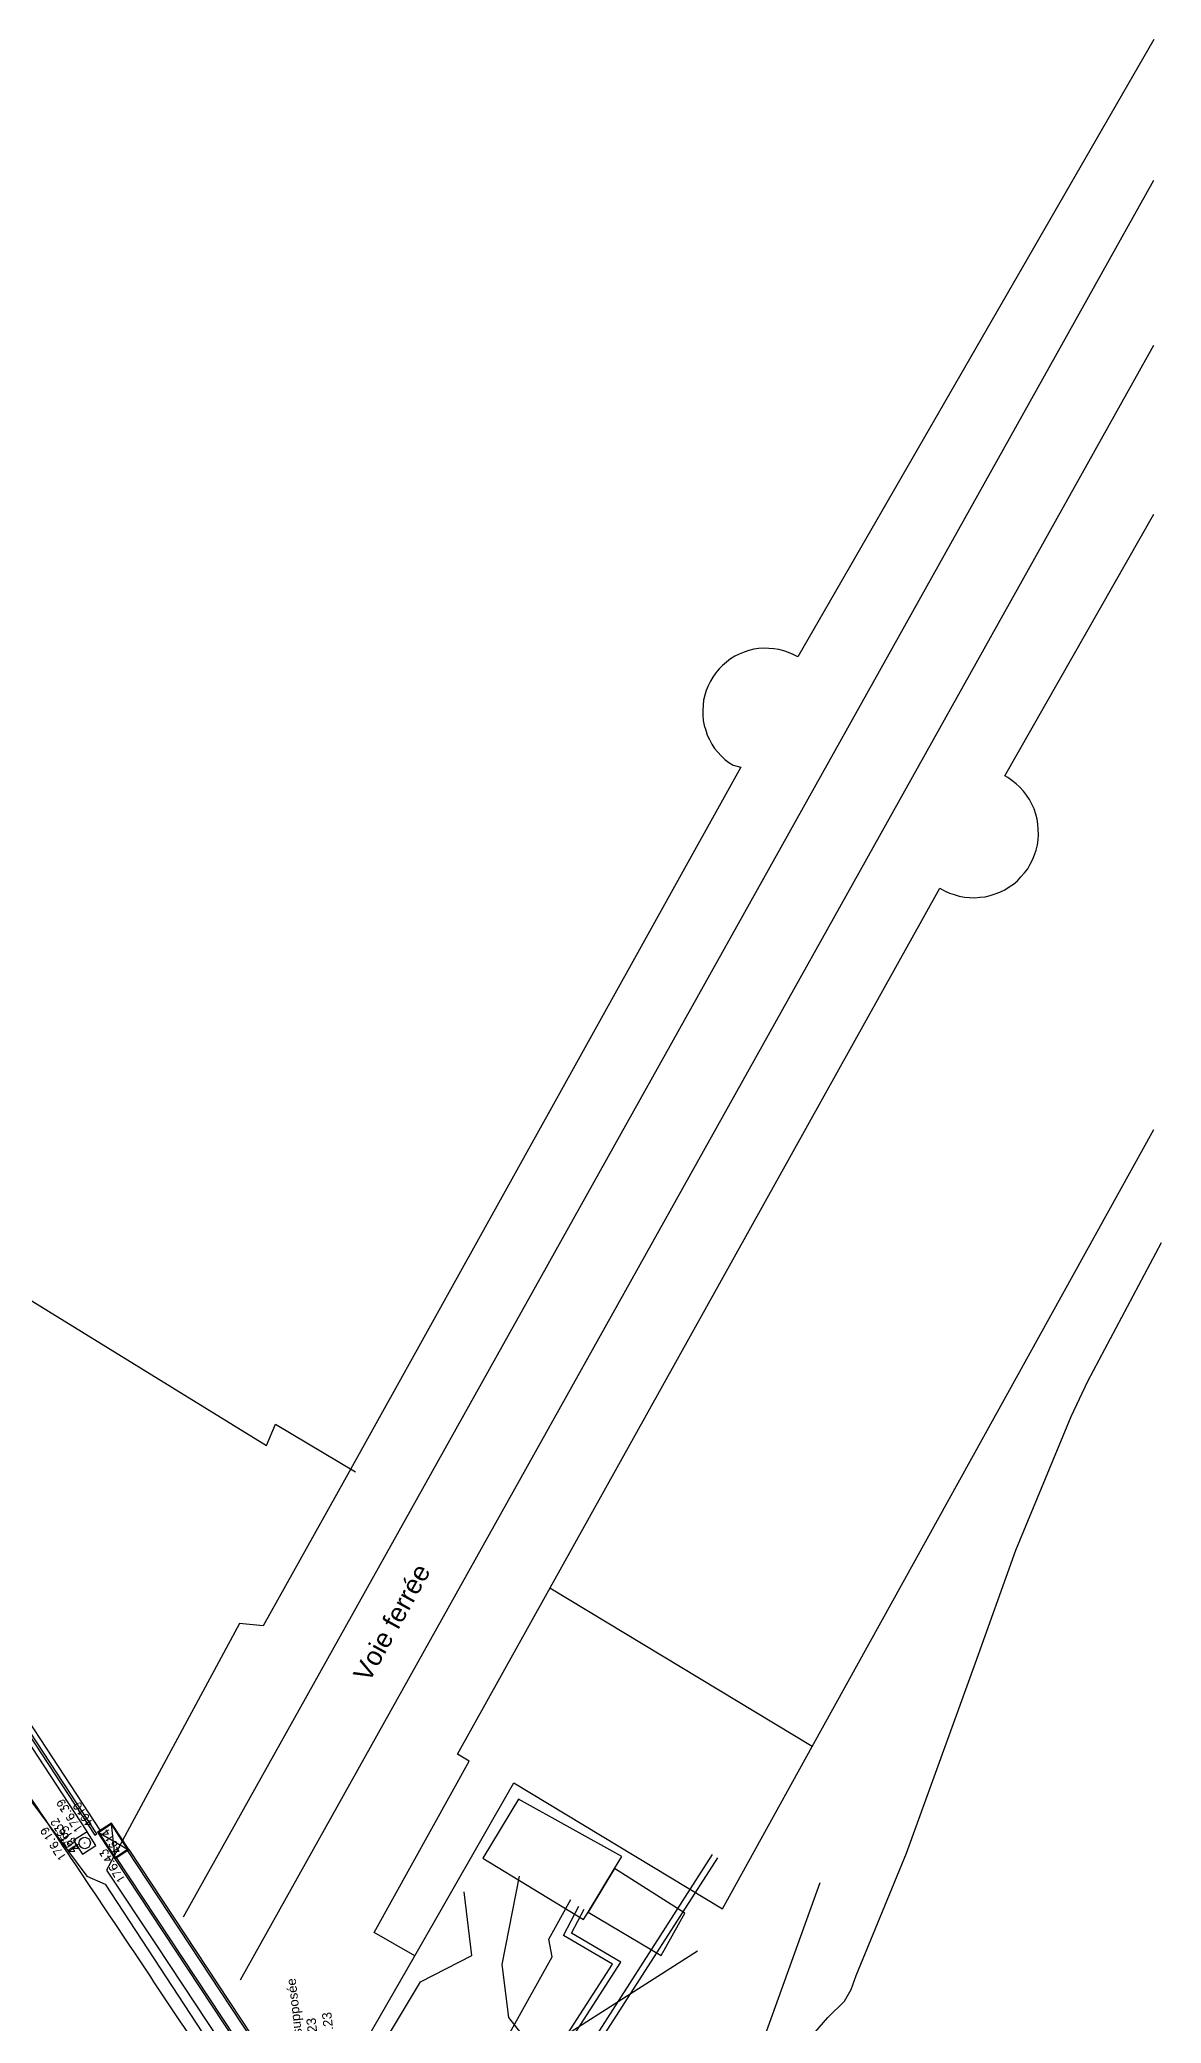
# Model space of a CAD drawing. Header units: centimetres. Extents: x 212517 to 243222, y -357108 to -330212.
# Drawn here: x 234346 to 239114, y -338639 to -330212 of the extents above; entities that cross this region are included whole.
import ezdxf
from ezdxf.enums import TextEntityAlignment as Align
from ezdxf.lldxf.tags import DXFTag

# ---------------------------------------------------------------- set-up
doc = ezdxf.new("R2010")
doc.units = ezdxf.units.CM
doc.layers.get('0').update_dxf_attribs({"color": 252})
for name, color, linetype in [('AEP_SSL', 252, 'Continuous'), ('DWG_280-140115-P - Général', 252, 'Continuous'), ('EDF_SSL', 252, 'Texte-Electricite'), ('Fond topo - AFF', 252, 'Continuous'), ('Fond topo - CLO_LEG', 252, 'Continuous'), ('Fond topo - CLO_MUR', 252, 'Continuous'), ('Fond topo - Z_500', 252, 'Continuous'), ('prlm-VRD', 2, 'Continuous'), ('SA - bât D', 252, 'Continuous'), ('TELECOM_SSL', 252, 'Texte-Telecom'), ('UNITAIRE SSL', 252, 'UNITAIRE')]:
    doc.layers.add(name, color=color, linetype=linetype)
for name, color, linetype, plot in [('Fond topo - N', 252, 'Continuous', False), ('Fond topo - NCACHE', 252, 'Continuous', False), ('Fond topo - ZCACHE', 252, 'Continuous', False)]:
    doc.layers.add(name, color=color, linetype=linetype, plot=plot)
doc.layers.add('Fond topo - P', color=252, linetype='Continuous', lineweight=50)
doc.layers.add('Fond topo - VOI', color=252, linetype='Continuous', lineweight=25)
doc.styles.add('2000_ARIAL', font='arial.ttf', dxfattribs={"height": 0.4})
doc.styles.add('Futura Std Book', font='')
doc.styles.add('Lignes', font='arial.ttf', dxfattribs={"height": 0.35})
doc.styles.add('SIMPLEX', font='simplex_.ttf', dxfattribs={"height": 1.25})
doc.styles.add('TP-C_Autocad_Standard', font='simplex_.ttf', dxfattribs={"height": 1})
doc.styles.add('Tronçons', font='arial.ttf', dxfattribs={"height": 0.25})
doc.styles.get('Futura Std Book').set_extended_font_data('Futura Std Book')
tags = doc.linetypes.add('L8', pattern=[0.225, 0.15, -0.075]).pattern_tags.tags
tags[6:7] = [DXFTag(74, 4), DXFTag(75, 0), DXFTag(340, '0'), DXFTag(46, 0.0), DXFTag(50, 0.0), DXFTag(44, 0.0), DXFTag(45, 0.0)]
tags[4:5] = [DXFTag(74, 4), DXFTag(75, 0), DXFTag(340, '0'), DXFTag(46, 0.0), DXFTag(50, 0.0), DXFTag(44, 0.0), DXFTag(45, 0.0)]
tags = doc.linetypes.add('Texte-BT', pattern='A,5,-0.25,["BT",Lignes,S=1,R=0,X=0,Y=-0.18],-1.25', length=6.5).pattern_tags.tags
tags[15:16] = [DXFTag(74, 4), DXFTag(75, 0), DXFTag(340, '0'), DXFTag(46, 0.0), DXFTag(50, 0.0), DXFTag(44, 0.0), DXFTag(45, 0.0)]
tags[4:5] = [DXFTag(74, 4), DXFTag(75, 0), DXFTag(340, '0'), DXFTag(46, 0.0), DXFTag(50, 0.0), DXFTag(44, 0.0), DXFTag(45, 0.0)]
tags = doc.linetypes.add('Texte-Electricite', pattern='A,5,-0.25,["ELEC",Lignes,S=1,R=0,X=0,Y=-0.18],-1.25', length=6.5).pattern_tags.tags
tags[15:16] = [DXFTag(74, 4), DXFTag(75, 0), DXFTag(340, '0'), DXFTag(46, 0.0), DXFTag(50, 0.0), DXFTag(44, 0.0), DXFTag(45, 0.0)]
tags[4:5] = [DXFTag(74, 4), DXFTag(75, 0), DXFTag(340, '0'), DXFTag(46, 0.0), DXFTag(50, 0.0), DXFTag(44, 0.0), DXFTag(45, 0.0)]
tags = doc.linetypes.add('Texte-HT', pattern='A,5,-0.25,["HT",Lignes,S=1,R=0,X=0,Y=-0.18],-1.25', length=6.5).pattern_tags.tags
tags[15:16] = [DXFTag(74, 4), DXFTag(75, 0), DXFTag(340, '0'), DXFTag(46, 0.0), DXFTag(50, 0.0), DXFTag(44, 0.0), DXFTag(45, 0.0)]
tags[4:5] = [DXFTag(74, 4), DXFTag(75, 0), DXFTag(340, '0'), DXFTag(46, 0.0), DXFTag(50, 0.0), DXFTag(44, 0.0), DXFTag(45, 0.0)]
tags = doc.linetypes.add('Texte-Telecom', pattern='A,5,-0.25,["TEL",Lignes,S=1,R=0,X=0,Y=-0.18],-1.25', length=6.5).pattern_tags.tags
tags[15:16] = [DXFTag(74, 4), DXFTag(75, 0), DXFTag(340, '0'), DXFTag(46, 0.0), DXFTag(50, 0.0), DXFTag(44, 0.0), DXFTag(45, 0.0)]
tags[4:5] = [DXFTag(74, 4), DXFTag(75, 0), DXFTag(340, '0'), DXFTag(46, 0.0), DXFTag(50, 0.0), DXFTag(44, 0.0), DXFTag(45, 0.0)]
tags = doc.linetypes.add('UNITAIRE', pattern='A,0.25,-0.2,0,-0.2,0.25,-0.3,["UNI",TP-C_Autocad_Standard,S=0.15,R=0,X=-0.1,Y=-0.05],-0.45', length=1.65).pattern_tags.tags
tags[23:24] = [DXFTag(74, 4), DXFTag(75, 0), DXFTag(340, '0'), DXFTag(46, 0.0), DXFTag(50, 0.0), DXFTag(44, 0.0), DXFTag(45, 0.0)]
tags[12:13] = [DXFTag(74, 4), DXFTag(75, 0), DXFTag(340, '0'), DXFTag(46, 0.0), DXFTag(50, 0.0), DXFTag(44, 0.0), DXFTag(45, 0.0)]
tags[10:11] = [DXFTag(74, 4), DXFTag(75, 0), DXFTag(340, '0'), DXFTag(46, 0.0), DXFTag(50, 0.0), DXFTag(44, 0.0), DXFTag(45, 0.0)]
tags[8:9] = [DXFTag(74, 4), DXFTag(75, 0), DXFTag(340, '0'), DXFTag(46, 0.0), DXFTag(50, 0.0), DXFTag(44, 0.0), DXFTag(45, 0.0)]
tags[6:7] = [DXFTag(74, 4), DXFTag(75, 0), DXFTag(340, '0'), DXFTag(46, 0.0), DXFTag(50, 0.0), DXFTag(44, 0.0), DXFTag(45, 0.0)]
tags[4:5] = [DXFTag(74, 4), DXFTag(75, 0), DXFTag(340, '0'), DXFTag(46, 0.0), DXFTag(50, 0.0), DXFTag(44, 0.0), DXFTag(45, 0.0)]

# ---------------------------------------------------------------- blocks, each defined once
blk = doc.blocks.new('AFF04')
at = {"ltscale": 2, "flags": 128}
blk.add_lwpolyline([(0.499143, -0.5), (0.499143, 0.499143), (-0.5, 0.499143), (-0.5, -0.5)], close=True, dxfattribs=at)
at = {"ltscale": 2}
for radius in [0.35, 0.01]:
    blk.add_circle((0, 0), radius, dxfattribs=at)
blk = doc.blocks.new('PTOPO')
at = {"layer": 'Fond topo - NCACHE', "style": 'SIMPLEX'}
blk.add_attdef('MAT', text='', height=0.34, dxfattribs=at).set_placement((0.1, -0.1), align=Align.TOP_LEFT)
at = {"layer": 'Fond topo - ZCACHE', "style": 'SIMPLEX'}
blk.add_attdef('ALT', (0.1, 0.1), '', height=0.34, dxfattribs=at)
blk = doc.blocks.new('A$C1F970F0F')
at = {"layer": 'AEP_SSL', "elevation": 0, "flags": 128}
blk.add_lwpolyline([(8693.4, 6258.4), (10978.7, 10130.5)], dxfattribs=at)
at = {"layer": 'DWG_280-140115-P - Général', "ltscale": 127}
for p, q in [((8292.8, 10490.7), (13716.8, 16972.2)), ((8480.9, 10183.3), (13586.6, 16284.5)), ((9066.5, 12474.7), (9362.9, 12213)), ((11052.8, 10704.9), (10082.3, 11572.8))]:
    blk.add_line(p, q, dxfattribs=at)
at = {"layer": 'DWG_280-140115-P - Général', "ltscale": 127, "elevation": 0, "flags": 128}
for points in [[(13828, 17559), (11853.2, 15264.5), (11836.3, 15277.9), (11818.3, 15290.4), (11800, 15301), (11780.3, 15309.8), (11760.2, 15316.7), (11739, 15322.7), (11718.6, 15327.6), (11696.6, 15329.7), (11675.4, 15330.7), (11653.8, 15329.7), (11632.9, 15326.6), (11611.6, 15321.4), (11591.4, 15317.1), (11571.5, 15308.6), (11551.3, 15299.3), (11533, 15288.4), (11515.5, 15276.5), (11498.6, 15262.4), (11483.4, 15247), (11469.5, 15232.3), (11456.9, 15214.3), (11444.3, 15196.3), (11434.8, 15177.8), (11425.9, 15158.1), (11420.1, 15137.8), (11414.9, 15116.4), (11411, 15095.7), (11408.9, 15073.7), (11408.9, 15052.4), (11411.1, 15031.6), (11414.1, 15009.7), (11419.4, 14989.3), (11425.5, 14967.8), (11433.9, 14947.8), (11443.7, 14929.7), (11455.5, 14911.2), (11468.4, 14893.5), (11482.7, 14877.6), (11498.4, 14863.4), (11528.2, 14849.6), (9344.7, 12229.6), (8854.9, 11642.3), (8758.5, 11670.8), (8007.6, 10747.3), (8155.7, 10395.5), (8577.8, 9389.2), (9226.9, 10145.8), (9076.3, 10275.1), (9608.6, 10914.3), (9565, 10953.1), (12264.6, 14185.9), (12281.2, 14171.6), (12300.2, 14158.8), (12319.5, 14148), (12339, 14138.2), (12359.9, 14130.2), (12381.2, 14124.1), (12402.6, 14119), (12424.5, 14117), (12446.5, 14114.8), (12469.1, 14115.6), (12491, 14118.6), (12512.2, 14122.8), (12533.7, 14128.9), (12554.6, 14137.1), (12574.5, 14145.5), (12593.8, 14156.2), (12611.5, 14169.1), (12630.4, 14182.8), (12646.5, 14198.1), (12660.9, 14214.7), (12674.2, 14231.5), (12686, 14250.7), (12696.6, 14269), (12705.6, 14289.7), (12712.6, 14310.8), (12718.7, 14332), (12721.8, 14353.8), (12724, 14375.8), (12725.1, 14398), (12723.1, 14419.8), (12720.3, 14442.7), (12715.1, 14464), (12708.1, 14485.7), (12699.7, 14505.6), (12690.2, 14525.7), (12678.5, 14544.2), (12665.5, 14561.9), (12650.5, 14579), (12635.2, 14595.1), (12624.5, 14603.3), (13452.8, 15578)], [(6988, 14246.6), (7158.1, 14069.9), (7402, 13858.7), (9011.4, 12393.5), (9066.5, 12474.7)], [(9226.9, 10145.8), (9778.3, 10789.6), (10549.2, 10098.9), (11052.8, 10704.9), (12966.4, 13009.6)]]:
    blk.add_lwpolyline(points, dxfattribs=at)
for points in [[(10130, 10352.4), (10170.1, 10396.8), (9783.9, 10717.2), (9589.1, 10499.6), (9961, 10163.5), (9985.5, 10190.5)], [(10130, 10352.4), (9985.5, 10190.5), (10257, 9952.7), (10388.5, 10110.1)]]:
    blk.add_lwpolyline(points, close=True, dxfattribs=at)
at = {"layer": 'EDF_SSL', "linetype": 'Texte-BT', "elevation": 0, "flags": 128}
for points in [[(7452.9, 11696), (7921.2, 10737.4), (7990.7, 10689.5), (8369.8, 9774.1), (8464.4, 9675.3), (8584.9, 9347.3), (8726.8, 9401.3)], [(7232.9, 9655.1), (7315.1, 9687.9), (7536.7, 9155.5), (8631.9, 9311.1), (8746.3, 9033.8), (9108.7, 9203.2), (9799.9, 10033), (9799.6, 10108.9), (9924.1, 10257.6)], [(8524, 7263.6), (8459.9, 7229.6), (8288.1, 7683.6), (9071.1, 8025.3), (8983.4, 8245.1), (9529.3, 8577.4), (9560.4, 9442.4), (10047.2, 9954.4), (9865.1, 10112.6), (9952, 10222.6)], [(8524, 7263.6), (8461.5, 7296.1), (8319.9, 7670.2), (9103.3, 8012.1), (9014.4, 8234.8), (9553.8, 8563.1), (9585.1, 9432.1), (10083.3, 9956.1), (9899.5, 10115.8), (9971.6, 10207.1)]]:
    blk.add_lwpolyline(points, dxfattribs=at)
at = {"layer": 'EDF_SSL', "linetype": 'Texte-HT', "elevation": 0, "flags": 128}
for points in [[(6809.1, 11267.6), (6814.2, 11155.3), (7834.9, 8977.9), (8874.5, 9376), (8840.3, 9595.5), (9230.8, 10032.8), (9466.4, 10101.8), (9484.6, 10372.9)], [(9727, 10395.9), (9584, 10040.3), (9569.5, 9813.9), (9638.6, 9681.4), (9595.8, 8444), (9595.7, 8440.3), (9852.9, 6195.3), (9980.8, 5712), (10067.2, 4920.5), (10030, 4724), (10116.2, 3934.4), (9641.5, 2970.5), (9759.2, 1713.9)]]:
    blk.add_lwpolyline(points, dxfattribs=at)
at = {"layer": 'EDF_SSL', "linetype": 'Texte-BT', "elevation": 0, "flags": 128}
for points in [[(10153.4, 3188.1), (9911.2, 5188), (9874.1, 5490.8), (9874.1, 5490.9, 0.008202), (9817.5, 5880.2, -0.010473), (9817.4, 5881.2), (9709.8, 6783.3, -0.139337), (9711.9, 6796.8, 0.011948), (9830, 7067.6), (9684.3, 8401.4), (9730, 9465.6), (10551.5, 10333)], [(10178.2, 3191.1), (9936.1, 5191), (9898.9, 5493.9, 0.00143), (9898.9, 5494.1, 0.008203), (9842.2, 5884.2), (9734.6, 6786.3, 0.012203), (9855.5, 7064.1), (9711, 8403.2), (9756.1, 9454.5), (10570.8, 10314.8)]]:
    blk.add_lwpolyline(points, format="xyb", dxfattribs=at)
at = {"layer": 'Fond topo - CLO_LEG', "ltscale": 2, "flags": 128}
blk.add_lwpolyline([(7045.3, 13147.8), (7269.4, 12611.8), (7608.2, 11811.5), (7986.1, 10902.3), (7995.4, 10906.1), (7617.4, 11815.4), (7278.6, 12615.7), (7054.5, 13151.6)], dxfattribs=at)
at = {"layer": 'Fond topo - CLO_MUR', "ltscale": 2, "flags": 128}
for points in [[(7073, 13159.4), (7296.9, 12623.8), (7635.4, 11824.4), (8013.8, 10913.8)], [(7026.9, 13140), (7251, 12604), (7589.8, 11803.8), (7955.5, 10923.9)], [(8004.9, 10910.1), (8112.4, 10817.4)], [(8053.2, 10793), (8064, 10934.5)], [(8051, 10787.8), (8483.8, 9754.5)], [(8117.6, 10815.2), (8549.5, 9784)]]:
    blk.add_lwpolyline(points, dxfattribs=at)
blk.add_lwpolyline([(7999.7, 10912.3), (8051, 10787.8), (8117.6, 10815.2), (8066.2, 10939.7)], close=True, dxfattribs=at)
at = {"layer": 'Fond topo - CLO_MUR', "linetype": 'L8', "ltscale": 2, "flags": 128}
blk.add_lwpolyline([(8004.9, 10910.1), (8053.2, 10793), (8112.4, 10817.4), (8064, 10934.5)], close=True, dxfattribs=at)
for points in [[(8056.9, 10794.5), (8492.7, 9754.2)], [(8108.7, 10815.9), (8543.9, 9777)]]:
    blk.add_lwpolyline(points, dxfattribs=at)
at = {"layer": 'Fond topo - VOI', "ltscale": 2, "flags": 128}
blk.add_lwpolyline([(5639.9, 14282.8), (6179.1, 13730.4, -0.005078), (6343.1, 13545.1, -0.01499), (6396.2, 13480.1, -0.008053), (6924.3, 12768.6, -0.025021), (7078.9, 12528.8, -0.013152), (7305.5, 12110, -0.016223), (7469, 11760.2, -0.000244), (7504.6, 11677, -0.000024), (7868.4, 10825.5, -0.000461), (8056.5, 10384.2, -0.000271), (8374.7, 9634.5), (8900.9, 8328), (9181.1, 7639.8), (9227.8, 7515.6, -0.019121), (9430.1, 6877.2, -0.019121), (9582.9, 6225.2, -0.006135), (9621.4, 6013.8, -0.006135), (9654.6, 5801.4), (9743.9, 5167.3), (9926.4, 3640.6), (10105.5, 2112.7), (10117.2, 2013.4)], format="xyb", dxfattribs=at)
at = {"layer": 'Fond topo - VOI', "ltscale": 2, "elevation": 0, "flags": 128}
blk.add_lwpolyline([(10132.3, 4415.2), (10118.4, 4497.3), (9948, 5763.4), (9873.6, 6268.1), (9874.4, 6379.9), (9872.5, 6471.9), (9884, 6580.7), (10541.8, 9274.8), (10903.4, 9561.6), (10986, 9616.2), (11023.8, 9660), (11055.6, 9715), (11361.5, 10185.4), (11800.7, 10924.7), (12058.8, 11363.4), (12394.4, 11878.1), (12492.1, 12012.3), (12909, 12531.8)], dxfattribs=at)
at = {"layer": 'TELECOM_SSL', "elevation": 0, "flags": 128}
blk.add_lwpolyline([(8650.1, 9236.7), (10412.2, 9942.4)], dxfattribs=at)
at = {"layer": 'Fond topo - AFF', "ltscale": 2, "xscale": 68.99233403989008, "yscale": 68.99233403989008, "zscale": 99.99999999999997, "rotation": 112.5216031092917}
blk.add_blockref('AFF04', (7938, 10877.6), dxfattribs=at)
at = {"layer": 'Fond topo - P', "ltscale": 2}
ref = blk.add_blockref('PTOPO', (7954.6, 10923.4), dxfattribs=dict(at, xscale=100, yscale=100, zscale=100, rotation=112.2766342946253))
ref.add_attrib('MAT', '4610', dxfattribs={"layer": 'Fond topo - N', "color": 0, "ltscale": 2, "height": 34, "rotation": 112.27663, "style": 'SIMPLEX'}).set_placement((7960.1, 10936.5), align=Align.TOP_LEFT)
ref.add_attrib('ALT', '176.39', (7941.9, 10935.3), dxfattribs={"layer": 'Fond topo - Z_500', "color": 0, "ltscale": 2, "height": 34, "rotation": 112.27663, "style": 'SIMPLEX'})
ref = blk.add_blockref('PTOPO', (7864.9, 10825), dxfattribs=dict(at, xscale=99.99999999999999, yscale=99.99999999999999, zscale=99.99999999999999, rotation=112.0998791965419))
ref.add_attrib('MAT', '4616', dxfattribs={"layer": 'Fond topo - N', "color": 0, "ltscale": 2, "height": 34, "rotation": 112.09988, "style": 'SIMPLEX'}).set_placement((7870.4, 10838.1), align=Align.TOP_LEFT)
ref.add_attrib('ALT', '176.19', (7851.9, 10830.5), dxfattribs={"layer": 'Fond topo - Z_500', "color": 0, "ltscale": 2, "height": 34, "rotation": 112.09988, "style": 'SIMPLEX'})
ref = blk.add_blockref('PTOPO', (7880.8, 10834.5), dxfattribs=dict(at, xscale=99.99999999999999, yscale=99.99999999999999, zscale=99.99999999999999, rotation=111.6044481252001))
ref.add_attrib('MAT', '4615', dxfattribs={"layer": 'Fond topo - N', "color": 0, "ltscale": 2, "height": 34, "rotation": 111.60445, "style": 'SIMPLEX'}).set_placement((7886.4, 10847.5), align=Align.TOP_LEFT)
ref.add_attrib('ALT', '176.32', (7900.9, 10858.5), dxfattribs={"layer": 'Fond topo - Z_500', "color": 0, "ltscale": 2, "height": 34, "rotation": 111.60445, "style": 'SIMPLEX'})
ref = blk.add_blockref('PTOPO', (8050.4, 10788.9), dxfattribs=dict(at, xscale=99.99999999999994, yscale=99.99999999999994, zscale=99.99999999999994, rotation=111.3086169459891))
ref.add_attrib('MAT', '4614', dxfattribs={"layer": 'Fond topo - N', "color": 0, "ltscale": 2, "height": 34, "rotation": 111.30862, "style": 'SIMPLEX'}).set_placement((8056.1, 10801.9), align=Align.TOP_LEFT)
ref.add_attrib('ALT', '176.43', (8080.8, 10690.9), dxfattribs={"layer": 'Fond topo - Z_500', "color": 0, "ltscale": 2, "height": 34, "rotation": 111.30862, "style": 'SIMPLEX'})
at = {"layer": 'DWG_280-140115-P - Général', "style": '2000_ARIAL'}
blk.add_text('Voie ferrée', height=80, rotation=50.33021, dxfattribs=at).set_placement((9251.1, 11318.9))
at = {"layer": 'SA - bât D', "style": 'Futura Std Book'}
for s, p in [("mur d'enceinte ouest, portail et", (7954.1, 8826.7)), ('portillon existants conservés', (8049.1, 8947.2))]:
    blk.add_text(s, height=101.01, rotation=115.90526, dxfattribs=at).set_placement(p)
at = {"layer": 'UNITAIRE SSL', "style": 'Tronçons'}
for s, p in [('position supposée', (8679.4, 9698.7)), ('T : 170.23', (8745.7, 9716.2)), ('fe : 169.23', (8814.7, 9715.3))]:
    blk.add_text(s, height=40, rotation=85.82684, dxfattribs=at).set_placement(p)

msp = doc.modelspace()

# ---------------------------------------------------------------- block references
at = {"layer": 'prlm-VRD', "rotation": 10.72360141139323}
msp.add_blockref('A$C1F970F0F', (228762.2, -350037.5), dxfattribs=at)

doc.saveas('drawing.dxf')
